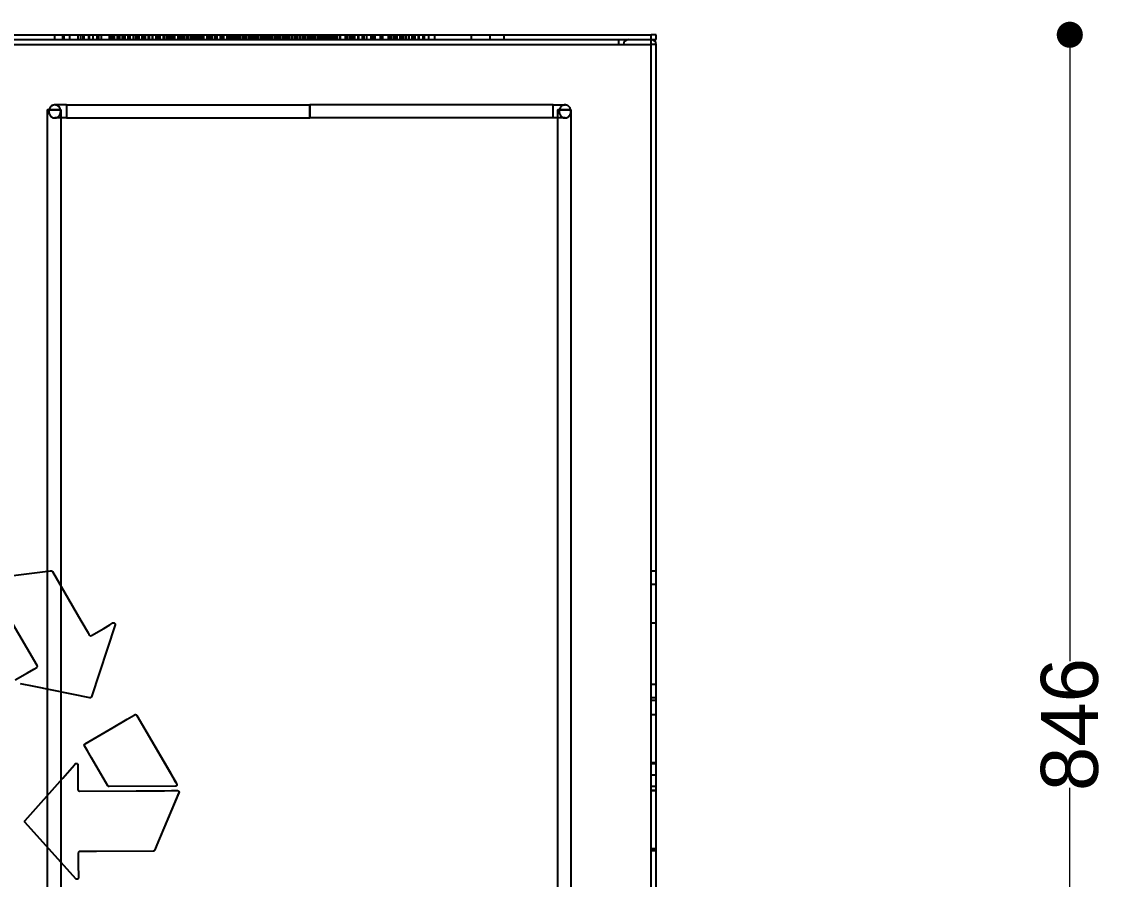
# Model space of a CAD drawing. Header units: millimetres. Extents: x 10366 to 13995, y 24552 to 29685.
# Drawn here: x 11576 to 12241, y 28283 to 28808 of the extents above; entities that cross this region are included whole.
import ezdxf

# ---------------------------------------------------------------- set-up
doc = ezdxf.new("R2010")
doc.units = ezdxf.units.MM
doc.header["$LTSCALE"] = 3
doc.layers.add('DomyÅ›lny', color=7, linetype='Continuous')
doc.styles.get("Standard").update_dxf_attribs({"font": 'arial.ttf'})
doc.dimstyles.new('MATEUSZ', dxfattribs={"dimtxt": 35, "dimasz": 16, "dimexe": 0.18, "dimexo": 0.0625, "dimgap": 0.09, "dimtad": 0, "dimdec": 0, "dimdsep": 46, "dimtxsty": 'Standard', "dimblk": 'DOT', "dimcen": 0.09, "dimse1": 1, "dimse2": 1, "dimadec": 0, "dimazin": 0, "dimtfac": 1, "dimtdec": 0, "dimtofl": 0, "dimtmove": 0, "dimatfit": 3, "dimfxl": 1, "dimtolj": 1, "dimtzin": 0, "dimlwd": 9, "dimlwe": 9, "dimarcsym": 0})

# ---------------------------------------------------------------- blocks, each defined once
blk = doc.blocks.new('_Dot')
at = {"color": 0, "linetype": 'ByBlock', "lineweight": -2}
blk.add_line((-0.5, 0), (-1, 0), dxfattribs=at)
at = {"color": 0, "linetype": 'ByBlock', "const_width": 0.5}
blk.add_lwpolyline([(-0.25, 0, 1), (0.25, 0, 1)], format="xyb", close=True, dxfattribs=at)
blk = doc.blocks.new('*D15')
at = {"color": 0, "lineweight": 9, "transparency": 16777216}
for p, q in [((12218.46, 28784.45), (12218.46, 28416.34)), ((12218.46, 27970.71), (12218.46, 28338.81))]:
    blk.add_line(p, q, dxfattribs=at)
at = {"layer": 'Defpoints', "color": 0, "transparency": 16777216}
for p in [(11964.96, 28800.45), (12218.46, 28800.45), (11964.96, 27954.71)]:
    blk.add_point(p, dxfattribs=at)
at = {"color": 0, "lineweight": 9, "transparency": 16777216, "xscale": 16, "yscale": 16, "zscale": 16}
for p, rotation in [((12218.46, 28800.45), 90), ((12218.46, 27954.71), 270)]:
    blk.add_blockref('_Dot', p, dxfattribs=dict(at, rotation=rotation))
at = {"color": 0, "transparency": 16777216, "insert": (12218.46, 28377.58), "char_height": 35, "attachment_point": 5, "rotation": 90}
blk.add_mtext('\\A1;846', dxfattribs=at)

msp = doc.modelspace()

# ---------------------------------------------------------------- linework, layer by layer
at = {"layer": 'DomyÅ›lny'}
for p, q in [((11193.96, 28800.45), (11961.96, 28800.45)), ((11193.96, 28797.45), (11961.96, 28797.45)), ((11596.37, 28797.45), (11596.37, 28800.45)), ((11601.22, 28797.45), (11601.22, 28800.45)), ((11602.13, 28797.45), (11602.13, 28800.45)), ((11605.68, 28797.45), (11605.68, 28800.45)), ((11610.73, 28797.45), (11610.73, 28800.45)), ((11612.39, 28797.45), (11612.39, 28800.45)), ((11613.46, 28800.45), (11613.46, 28797.45)), ((11614.28, 28797.45), (11614.28, 28800.45)), ((11617.14, 28797.45), (11617.14, 28800.45)), ((11617.58, 28797.45), (11617.58, 28800.45)), ((11619.77, 28800.45), (11619.77, 28797.45)), ((11622.44, 28797.45), (11622.44, 28800.45)), ((11623.42, 28797.45), (11623.42, 28800.45)), ((11624.91, 28797.45), (11624.91, 28800.45)), ((11629.83, 28797.45), (11629.83, 28800.45)), ((11630.27, 28797.45), (11630.27, 28800.45)), ((11631.29, 28797.45), (11631.29, 28800.45)), ((11632.44, 28797.45), (11632.44, 28800.45)), ((11632.65, 28797.45), (11632.65, 28800.45)), ((11632.97, 28797.45), (11632.97, 28800.45)), ((11634.83, 28797.45), (11634.83, 28800.45)), ((11635.13, 28797.45), (11635.13, 28800.45)), ((11635.21, 28797.45), (11635.21, 28800.45)), ((11636.03, 28797.45), (11636.03, 28800.45)), ((11636.2, 28797.45), (11636.2, 28800.45)), ((11637.81, 28797.45), (11637.81, 28800.45)), ((11639.02, 28797.45), (11639.02, 28800.45)), ((11639.41, 28797.45), (11639.41, 28800.45)), ((11639.58, 28797.45), (11639.58, 28800.45)), ((11641.41, 28797.45), (11641.41, 28800.45)), ((11642.57, 28797.45), (11642.57, 28800.45)), ((11644.63, 28797.45), (11644.63, 28800.45)), ((11644.91, 28797.45), (11644.91, 28800.45)), ((11646.29, 28797.45), (11646.29, 28800.45)), ((11646.74, 28797.45), (11646.74, 28800.45)), ((11647.37, 28800.45), (11647.37, 28797.45)), ((11648.18, 28797.45), (11648.18, 28800.45)), ((11650, 28797.45), (11650, 28800.45)), ((11650.19, 28797.45), (11650.19, 28800.45)), ((11650.96, 28797.45), (11650.96, 28800.45)), ((11651.48, 28797.45), (11651.48, 28800.45)), ((11651.75, 28797.45), (11651.75, 28800.45)), ((11651.95, 28797.45), (11651.95, 28800.45)), ((11653.67, 28800.45), (11653.67, 28797.45)), ((11653.86, 28797.45), (11653.86, 28800.45)), ((11654.45, 28797.45), (11654.45, 28800.45)), ((11656.34, 28797.45), (11656.34, 28800.45)), ((11656.56, 28797.45), (11656.56, 28800.45)), ((11658.42, 28797.45), (11658.42, 28800.45)), ((11659.35, 28797.45), (11659.35, 28800.45)), ((11659.51, 28797.45), (11659.51, 28800.45)), ((11660.09, 28797.45), (11660.09, 28800.45)), ((11660.23, 28797.45), (11660.23, 28800.45)), ((11660.98, 28797.45), (11660.98, 28800.45)), ((11662.97, 28797.45), (11662.97, 28800.45)), ((11663.64, 28797.45), (11663.64, 28800.45)), ((11665.05, 28797.45), (11665.05, 28800.45)), ((11665.88, 28797.45), (11665.88, 28800.45)), ((11666.46, 28797.45), (11666.46, 28800.45)), ((11666.87, 28797.45), (11666.87, 28800.45)), ((11667.96, 28797.45), (11667.96, 28800.45)), ((11668.49, 28797.45), (11668.49, 28800.45)), ((11668.54, 28797.45), (11668.54, 28800.45)), ((11669.82, 28797.45), (11669.82, 28800.45)), ((11670.01, 28797.45), (11670.01, 28800.45)), ((11672.04, 28797.45), (11672.04, 28800.45)), ((11672.33, 28797.45), (11672.33, 28800.45)), ((11672.96, 28797.45), (11672.96, 28800.45)), ((11673.4, 28797.45), (11673.4, 28800.45)), ((11674.31, 28797.45), (11674.31, 28800.45)), ((11674.49, 28797.45), (11674.49, 28800.45)), ((11675.66, 28797.45), (11675.66, 28800.45)), ((11676.1, 28797.45), (11676.1, 28800.45)), ((11677.54, 28797.45), (11677.54, 28800.45)), ((11677.64, 28797.45), (11677.64, 28800.45)), ((11678.04, 28797.45), (11678.04, 28800.45)), ((11679.64, 28797.45), (11679.64, 28800.45)), ((11680.56, 28797.45), (11680.56, 28800.45)), ((11681.31, 28797.45), (11681.31, 28800.45)), ((11682.47, 28797.45), (11682.47, 28800.45)), ((11682.91, 28797.45), (11682.91, 28800.45)), ((11684.01, 28797.45), (11684.01, 28800.45)), ((11684.56, 28797.45), (11684.56, 28800.45)), ((11685.64, 28800.45), (11685.64, 28797.45)), ((11685.67, 28797.45), (11685.67, 28800.45)), ((11686.22, 28797.45), (11686.22, 28800.45)), ((11686.46, 28797.45), (11686.46, 28800.45)), ((11687.3, 28797.45), (11687.3, 28800.45)), ((11687.54, 28797.45), (11687.54, 28800.45)), ((11687.67, 28797.45), (11687.67, 28800.45)), ((11689.76, 28797.45), (11689.76, 28800.45)), ((11690.73, 28797.45), (11690.73, 28800.45)), ((11691.53, 28800.45), (11691.53, 28797.45)), ((11692.93, 28797.45), (11692.93, 28800.45)), ((11694.61, 28797.45), (11694.61, 28800.45)), ((11695.01, 28797.45), (11695.01, 28800.45)), ((11695.86, 28797.45), (11695.86, 28800.45)), ((11697.86, 28797.45), (11697.86, 28800.45)), ((11698.56, 28797.45), (11698.56, 28800.45)), ((11699.62, 28797.45), (11699.62, 28800.45)), ((11699.73, 28797.45), (11699.73, 28800.45)), ((11700.01, 28797.45), (11700.01, 28800.45)), ((11702.08, 28797.45), (11702.08, 28800.45)), ((11702.7, 28797.45), (11702.7, 28800.45)), ((11703.68, 28797.45), (11703.68, 28800.45)), ((11704.71, 28797.45), (11704.71, 28800.45)), ((11704.8, 28797.45), (11704.8, 28800.45)), ((11705.72, 28797.45), (11705.72, 28800.45)), ((11706.92, 28797.45), (11706.92, 28800.45)), ((11707.38, 28797.45), (11707.38, 28800.45)), ((11708.5, 28797.45), (11708.5, 28800.45)), ((11709.3, 28797.45), (11709.3, 28800.45)), ((11709.74, 28797.45), (11709.74, 28800.45)), ((11710.49, 28797.45), (11710.49, 28800.45)), ((11711.75, 28797.45), (11711.75, 28800.45)), ((11712.78, 28797.45), (11712.78, 28800.45)), ((11714.08, 28797.45), (11714.08, 28800.45)), ((11714.13, 28797.45), (11714.13, 28800.45)), ((11715.27, 28800.45), (11715.27, 28797.45)), ((11716.22, 28797.45), (11716.22, 28800.45)), ((11716.31, 28797.45), (11716.31, 28800.45)), ((11716.85, 28797.45), (11716.85, 28800.45)), ((11717.81, 28797.45), (11717.81, 28800.45)), ((11718.23, 28797.45), (11718.23, 28800.45)), ((11719.26, 28797.45), (11719.26, 28800.45)), ((11719.92, 28797.45), (11719.92, 28800.45)), ((11719.98, 28797.45), (11719.98, 28800.45)), ((11721.15, 28797.45), (11721.15, 28800.45)), ((11721.22, 28797.45), (11721.22, 28800.45)), ((11722.74, 28797.45), (11722.74, 28800.45)), ((11723.49, 28797.45), (11723.49, 28800.45)), ((11724.07, 28797.45), (11724.07, 28800.45)), ((11724.9, 28797.45), (11724.9, 28800.45)), ((11725.13, 28797.45), (11725.13, 28800.45)), ((11725.45, 28797.45), (11725.45, 28800.45)), ((11726.29, 28797.45), (11726.29, 28800.45)), ((11726.86, 28797.45), (11726.86, 28800.45)), ((11727.42, 28797.45), (11727.42, 28800.45)), ((11727.73, 28797.45), (11727.73, 28800.45)), ((11728.39, 28797.45), (11728.39, 28800.45)), ((11728.68, 28797.45), (11728.68, 28800.45)), ((11728.89, 28797.45), (11728.89, 28800.45)), ((11729.59, 28797.45), (11729.59, 28800.45)), ((11731.09, 28797.45), (11731.09, 28800.45)), ((11732.02, 28797.45), (11732.02, 28800.45)), ((11732.64, 28800.45), (11732.64, 28797.45)), ((11732.96, 28797.45), (11732.96, 28800.45)), ((11733.92, 28797.45), (11733.92, 28800.45)), ((11734.68, 28797.45), (11734.68, 28800.45)), ((11734.69, 28797.45), (11734.69, 28800.45)), ((11736.09, 28797.45), (11736.09, 28800.45)), ((11736.45, 28797.45), (11736.45, 28800.45)), ((11737.52, 28797.45), (11737.52, 28800.45)), ((11738.76, 28797.45), (11738.76, 28800.45)), ((11739.59, 28797.45), (11739.59, 28800.45)), ((11740.28, 28797.45), (11740.28, 28800.45)), ((11740.34, 28797.45), (11740.34, 28800.45)), ((11741.85, 28797.45), (11741.85, 28800.45)), ((11743.36, 28797.45), (11743.36, 28800.45)), ((11743.89, 28797.45), (11743.89, 28800.45)), ((11744.17, 28797.45), (11744.17, 28800.45)), ((11744.7, 28797.45), (11744.7, 28800.45)), ((11745.33, 28797.45), (11745.33, 28800.45)), ((11746.71, 28797.45), (11746.71, 28800.45)), ((11748.19, 28797.45), (11748.19, 28800.45)), ((11748.63, 28797.45), (11748.63, 28800.45)), ((11748.73, 28797.45), (11748.73, 28800.45)), ((11749.6, 28797.45), (11749.6, 28800.45)), ((11750.26, 28797.45), (11750.26, 28800.45)), ((11751.74, 28797.45), (11751.74, 28800.45)), ((11752.28, 28797.45), (11752.28, 28800.45)), ((11752.55, 28797.45), (11752.55, 28800.45)), ((11753.24, 28797.45), (11753.24, 28800.45)), ((11753.49, 28797.45), (11753.49, 28800.45)), ((11753.93, 28797.45), (11753.93, 28800.45)), ((11754.47, 28797.45), (11754.47, 28800.45)), ((11754.73, 28797.45), (11754.73, 28800.45)), ((11755.91, 28797.45), (11755.91, 28800.45)), ((11757.3, 28797.45), (11757.3, 28800.45)), ((11757.67, 28797.45), (11757.67, 28800.45)), ((11757.89, 28797.45), (11757.89, 28800.45)), ((11758.28, 28797.45), (11758.28, 28800.45)), ((11759.03, 28797.45), (11759.03, 28800.45)), ((11759.97, 28797.45), (11759.97, 28800.45)), ((11760.81, 28797.45), (11760.81, 28800.45)), ((11761.1, 28797.45), (11761.1, 28800.45)), ((11761.55, 28797.45), (11761.55, 28800.45)), ((11762.58, 28797.45), (11762.58, 28800.45)), ((11763.27, 28797.45), (11763.27, 28800.45)), ((11763.36, 28797.45), (11763.36, 28800.45)), ((11764.25, 28797.45), (11764.25, 28800.45)), ((11764.58, 28797.45), (11764.58, 28800.45)), ((11764.86, 28797.45), (11764.86, 28800.45)), ((11766.18, 28797.45), (11766.18, 28800.45)), ((11766.82, 28797.45), (11766.82, 28800.45)), ((11767.92, 28797.45), (11767.92, 28800.45)), ((11769.04, 28797.45), (11769.04, 28800.45)), ((11769.64, 28797.45), (11769.64, 28800.45)), ((11771.36, 28797.45), (11771.36, 28800.45)), ((11771.56, 28797.45), (11771.56, 28800.45)), ((11774.46, 28797.45), (11774.46, 28800.45)), ((11775.68, 28797.45), (11775.68, 28800.45)), ((11775.92, 28797.45), (11775.92, 28800.45)), ((11777.41, 28797.45), (11777.41, 28800.45)), ((11778.25, 28797.45), (11778.25, 28800.45)), ((11778.56, 28797.45), (11778.56, 28800.45)), ((11779.38, 28797.45), (11779.38, 28800.45)), ((11780.25, 28797.45), (11780.25, 28800.45)), ((11782.31, 28797.45), (11782.31, 28800.45)), ((11782.77, 28797.45), (11782.77, 28800.45)), ((11784.94, 28797.45), (11784.94, 28800.45)), ((11785.47, 28797.45), (11785.47, 28800.45)), ((11786.01, 28797.45), (11786.01, 28800.45)), ((11787.71, 28797.45), (11787.71, 28800.45)), ((11790.31, 28797.45), (11790.31, 28800.45)), ((11791.41, 28797.45), (11791.41, 28800.45)), ((11791.91, 28797.45), (11791.91, 28800.45)), ((11792.72, 28797.45), (11792.72, 28800.45)), ((11796, 28797.45), (11796, 28800.45)), ((11796.44, 28797.45), (11796.44, 28800.45)), ((11797.41, 28797.45), (11797.41, 28800.45)), ((11800.9, 28797.45), (11800.9, 28800.45)), ((11801.65, 28797.45), (11801.65, 28800.45)), ((11802.5, 28797.45), (11802.5, 28800.45)), ((11803.98, 28797.45), (11803.98, 28800.45)), ((11805.2, 28797.45), (11805.2, 28800.45)), ((11806.24, 28797.45), (11806.24, 28800.45)), ((11808.01, 28797.45), (11808.01, 28800.45)), ((11808.85, 28797.45), (11808.85, 28800.45)), ((11809.79, 28797.45), (11809.79, 28800.45)), ((11810.04, 28797.45), (11810.04, 28800.45)), ((11811.56, 28797.45), (11811.56, 28800.45)), ((11811.89, 28797.45), (11811.89, 28800.45)), ((11813.59, 28797.45), (11813.59, 28800.45)), ((11815.44, 28797.45), (11815.44, 28800.45)), ((11816.04, 28797.45), (11816.04, 28800.45)), ((11817.21, 28797.45), (11817.21, 28800.45)), ((11819.19, 28797.45), (11819.19, 28800.45)), ((11819.59, 28797.45), (11819.59, 28800.45)), ((11822.11, 28797.45), (11822.11, 28800.45)), ((11822.86, 28797.45), (11822.86, 28800.45)), ((11825.56, 28797.45), (11825.56, 28800.45)), ((11829.23, 28797.45), (11829.23, 28800.45)), ((11851.71, 28797.45), (11851.71, 28800.45)), ((11863.17, 28797.45), (11863.17, 28800.45)), ((11871.71, 28797.45), (11871.71, 28800.45)), ((11961.96, 28797.45), (11961.96, 28800.45)), ((11964.96, 28797.45), (11964.96, 28800.45)), ((11218.96, 28794.45), (11961.96, 28794.45)), ((11961.96, 27960.71), (11961.96, 28794.45)), ((11964.96, 27960.71), (11964.96, 28794.45)), ((11603.61, 28757.45), (11752.73, 28757.45)), ((11901.86, 28757.45), (11752.73, 28757.45)), ((11591.99, 28471.56), (11591.99, 28754.45)), ((11599.99, 28754.45), (11599.99, 28462.67)), ((11603.61, 28749.45), (11752.73, 28749.45)), ((11901.86, 28749.45), (11752.73, 28749.45)), ((11904.73, 28054.45), (11904.73, 28754.45)), ((11912.73, 28754.45), (11912.73, 28054.45)), ((11591.99, 28399.24), (11591.99, 28471.56)), ((11961.96, 28471.82), (11964.96, 28471.82)), ((11961.96, 28463.73), (11964.96, 28463.73)), ((11599.99, 28462.67), (11599.99, 28397.63)), ((11961.96, 28439.92), (11964.96, 28439.92)), ((11591.99, 28334.34), (11591.99, 28399.24)), ((11599.99, 28397.63), (11599.99, 28343.41)), ((11964.96, 28402.15), (11961.96, 28402.15)), ((11964.96, 28394), (11961.96, 28394)), ((11961.96, 28392.43), (11964.96, 28392.43)), ((11961.96, 28383.66), (11964.96, 28383.66)), ((11961.96, 28354.4), (11964.96, 28354.4)), ((11961.96, 28353.8), (11964.96, 28353.8)), ((11599.99, 28343.41), (11599.99, 28293.27)), ((11964.96, 28346.64), (11961.96, 28346.64)), ((11964.96, 28339.58), (11961.96, 28339.58)), ((11961.96, 28337.4), (11964.96, 28337.4)), ((11961.96, 28337.07), (11964.96, 28337.07)), ((11591.99, 28302.18), (11591.99, 28334.34)), ((11591.99, 28054.45), (11591.99, 28302.18)), ((11964.96, 28301.29), (11961.96, 28301.29)), ((11964.96, 28300.12), (11961.96, 28300.12)), ((11599.99, 28293.27), (11599.99, 28054.45))]:
    msp.add_line(p, q, dxfattribs=at)
for points in [[(11941.96, 28797.45, 0), (11941.96, 28797.45, 0), (11941.96, 28797.45, 0), (11941.96, 28797.45, 0), (11941.96, 28797.45, 0), (11941.96, 28797.45, 0), (11941.96, 28797.45, 0), (11941.96, 28797.45, 0), (11941.96, 28797.45, 0), (11941.96, 28797.45, 0), (11941.96, 28797.45, 0), (11941.96, 28797.45, 0), (11941.96, 28797.45, 0), (11941.96, 28797.45, 0), (11941.96, 28797.43, 0), (11941.96, 28797.36, 0), (11941.96, 28797.08, 0), (11941.96, 28794.45, 0)], [(11964.96, 28800.45, 0), (11964.96, 28800.45, 0), (11964.96, 28800.45, 0), (11964.96, 28800.45, 0), (11964.96, 28800.45, 0), (11964.96, 28800.45, 0), (11964.96, 28800.45, 0), (11964.96, 28800.45, 0), (11964.96, 28800.45, 0), (11964.96, 28800.45, 0), (11964.96, 28800.45, 0), (11964.96, 28800.45, 0), (11964.95, 28800.45, 0), (11964.95, 28800.45, 0), (11964.94, 28800.45, 0), (11964.87, 28800.45, 0), (11964.59, 28800.45, 0), (11961.96, 28800.45, 0)], [(11961.96, 28797.45, 0), (11964.96, 28797.45, 0)], [(11961.96, 28794.45, 0), (11961.96, 28797.45, 0)], [(11964.96, 28794.45, 0), (11964.96, 28794.45, 0), (11964.96, 28794.45, 0), (11964.96, 28794.45, 0), (11964.96, 28794.45, 0), (11964.96, 28794.45, 0), (11964.96, 28794.45, 0), (11964.96, 28794.45, 0), (11964.96, 28794.45, 0), (11964.96, 28794.45, 0), (11964.96, 28794.45, 0), (11964.96, 28794.45, 0), (11964.95, 28794.45, 0), (11964.95, 28794.45, 0), (11964.94, 28794.45, 0), (11964.87, 28794.45, 0), (11964.59, 28794.45, 0), (11961.96, 28794.45, 0)], [(11596.36, 28757.45, 0), (11596.03, 28757.43, 0), (11595.7, 28757.38, 0), (11595.36, 28757.3, 0), (11595.03, 28757.17, 0), (11594.7, 28757, 0), (11594.38, 28756.8, 0), (11594.07, 28756.56, 0), (11593.8, 28756.28, 0), (11593.55, 28755.97, 0), (11593.33, 28755.64, 0), (11593.14, 28755.29, 0), (11592.99, 28754.92, 0), (11592.87, 28754.55, 0), (11592.79, 28754.18, 0), (11592.73, 28753.45, 0)], [(11596.36, 28749.45, 0), (11596.69, 28749.47, 0), (11597.02, 28749.52, 0), (11597.36, 28749.61, 0), (11597.7, 28749.73, 0), (11598.03, 28749.9, 0), (11598.34, 28750.1, 0), (11598.65, 28750.35, 0), (11598.92, 28750.62, 0), (11599.18, 28750.93, 0), (11599.4, 28751.26, 0), (11599.58, 28751.61, 0), (11599.73, 28751.98, 0), (11599.85, 28752.35, 0), (11599.93, 28752.72, 0), (11599.99, 28753.45, 0), (11599.93, 28754.18, 0), (11599.85, 28754.55, 0), (11599.73, 28754.92, 0), (11599.58, 28755.29, 0), (11599.4, 28755.64, 0), (11599.18, 28755.97, 0), (11598.92, 28756.28, 0), (11598.65, 28756.56, 0), (11598.34, 28756.8, 0), (11598.03, 28757, 0), (11597.7, 28757.17, 0), (11597.36, 28757.3, 0), (11597.02, 28757.38, 0), (11596.69, 28757.43, 0), (11596.36, 28757.45, 0)], [(11603.61, 28757.45, 0), (11596.36, 28757.45, 0)], [(11603.61, 28757.45, 0), (11603.61, 28757.45, 0), (11603.61, 28757.45, 0), (11603.61, 28757.45, 0), (11603.61, 28757.45, 0), (11603.61, 28757.45, 0), (11603.61, 28757.45, 0), (11603.61, 28757.45, 0), (11603.61, 28757.45, 0), (11603.61, 28757.45, 0), (11603.61, 28757.45, 0), (11603.61, 28757.45, 0), (11603.61, 28757.45, 0), (11603.61, 28757.44, 0), (11603.61, 28757.42, 0), (11603.61, 28757.33, 0), (11603.61, 28756.96, 0), (11603.61, 28753.45, 0)], [(11752.73, 28749.45, 0), (11752.73, 28749.45, 0), (11752.73, 28749.45, 0), (11752.73, 28749.45, 0), (11752.73, 28749.45, 0), (11752.73, 28749.45, 0), (11752.73, 28749.45, 0), (11752.73, 28749.45, 0), (11752.73, 28749.45, 0), (11752.73, 28749.45, 0), (11752.73, 28749.45, 0), (11752.73, 28749.45, 0), (11752.73, 28749.46, 0), (11752.73, 28749.48, 0), (11752.73, 28749.57, 0), (11752.73, 28749.94, 0), (11752.73, 28757.45, 0)], [(11752.73, 28757.45, 0), (11752.73, 28757.45, 0), (11752.73, 28757.45, 0), (11752.73, 28757.45, 0), (11752.73, 28757.45, 0), (11752.73, 28757.45, 0), (11752.73, 28757.45, 0), (11752.73, 28757.45, 0), (11752.73, 28757.45, 0), (11752.73, 28757.45, 0), (11752.73, 28757.45, 0), (11752.73, 28757.45, 0), (11752.73, 28757.44, 0), (11752.73, 28757.42, 0), (11752.73, 28757.33, 0), (11752.73, 28756.96, 0), (11752.73, 28749.45, 0)], [(11901.86, 28753.45, 0), (11901.86, 28757.45, 0)], [(11901.86, 28757.45, 0), (11909.11, 28757.45, 0)], [(11909.11, 28757.45, 0), (11908.78, 28757.43, 0), (11908.45, 28757.38, 0), (11908.11, 28757.3, 0), (11907.77, 28757.17, 0), (11907.44, 28757, 0), (11907.12, 28756.8, 0), (11906.82, 28756.56, 0), (11906.54, 28756.28, 0), (11906.29, 28755.97, 0), (11906.07, 28755.64, 0), (11905.89, 28755.29, 0), (11905.74, 28754.92, 0), (11905.62, 28754.55, 0), (11905.54, 28754.18, 0), (11905.48, 28753.45, 0), (11905.54, 28752.72, 0), (11905.62, 28752.35, 0), (11905.74, 28751.98, 0), (11905.89, 28751.61, 0), (11906.07, 28751.26, 0), (11906.29, 28750.93, 0), (11906.54, 28750.62, 0), (11906.82, 28750.35, 0), (11907.12, 28750.1, 0), (11907.44, 28749.9, 0), (11907.77, 28749.73, 0), (11908.11, 28749.61, 0), (11908.45, 28749.52, 0), (11908.78, 28749.47, 0), (11909.11, 28749.45, 0)], [(11912.73, 28753.45, 0), (11912.67, 28754.18, 0), (11912.59, 28754.55, 0), (11912.48, 28754.92, 0), (11912.33, 28755.29, 0), (11912.14, 28755.64, 0), (11911.92, 28755.97, 0), (11911.67, 28756.28, 0), (11911.39, 28756.56, 0), (11911.09, 28756.8, 0), (11910.77, 28757, 0), (11910.44, 28757.17, 0), (11910.11, 28757.3, 0), (11909.77, 28757.38, 0), (11909.43, 28757.43, 0), (11909.11, 28757.45, 0)], [(11592.73, 28753.45, 0), (11592.79, 28752.72, 0), (11592.87, 28752.35, 0), (11592.99, 28751.98, 0), (11593.14, 28751.61, 0), (11593.33, 28751.26, 0), (11593.55, 28750.93, 0), (11593.8, 28750.62, 0), (11594.07, 28750.35, 0), (11594.38, 28750.1, 0), (11594.7, 28749.9, 0), (11595.03, 28749.73, 0), (11595.36, 28749.61, 0), (11595.7, 28749.52, 0), (11596.03, 28749.47, 0), (11596.36, 28749.45, 0)], [(11603.61, 28749.45, 0), (11596.36, 28749.45, 0)], [(11603.61, 28753.45, 0), (11603.61, 28749.45, 0)], [(11901.86, 28749.45, 0), (11901.86, 28749.45, 0), (11901.86, 28749.45, 0), (11901.86, 28749.45, 0), (11901.86, 28749.45, 0), (11901.86, 28749.45, 0), (11901.86, 28749.45, 0), (11901.86, 28749.45, 0), (11901.86, 28749.45, 0), (11901.86, 28749.45, 0), (11901.86, 28749.45, 0), (11901.86, 28749.45, 0), (11901.86, 28749.46, 0), (11901.86, 28749.48, 0), (11901.86, 28749.57, 0), (11901.86, 28749.94, 0), (11901.86, 28753.45, 0)], [(11909.11, 28749.45, 0), (11909.11, 28749.45, 0), (11909.11, 28749.45, 0), (11909.11, 28749.45, 0), (11909.11, 28749.45, 0), (11909.11, 28749.45, 0), (11909.11, 28749.45, 0), (11909.11, 28749.45, 0), (11909.09, 28749.45, 0), (11909.01, 28749.45, 0), (11908.64, 28749.45, 0), (11907.13, 28749.45, 0), (11901.86, 28749.45, 0)], [(11909.11, 28749.45, 0), (11909.43, 28749.47, 0), (11909.77, 28749.52, 0), (11910.11, 28749.61, 0), (11910.44, 28749.73, 0), (11910.77, 28749.9, 0), (11911.09, 28750.1, 0), (11911.39, 28750.35, 0), (11911.67, 28750.62, 0), (11911.92, 28750.93, 0), (11912.14, 28751.26, 0), (11912.33, 28751.61, 0), (11912.48, 28751.98, 0), (11912.59, 28752.35, 0), (11912.67, 28752.72, 0), (11912.73, 28753.45, 0)], [(11555.93, 28467.11, 0), (11590.42, 28471.37, 0), (11592.58, 28471.63, 0), (11593.66, 28471.77, 0), (11593.93, 28471.8, 0), (11594.06, 28471.81, 0), (11594.2, 28471.81, 0), (11594.33, 28471.79, 0), (11594.46, 28471.75, 0), (11594.59, 28471.69, 0), (11594.7, 28471.61, 0), (11594.8, 28471.52, 0), (11594.89, 28471.41, 0), (11612.4, 28441.39, 0), (11616.78, 28433.88, 0), (11617.33, 28432.94, 0), (11617.6, 28432.47, 0), (11617.68, 28432.37, 0), (11617.77, 28432.27, 0), (11617.88, 28432.19, 0), (11618, 28432.12, 0), (11618.12, 28432.07, 0), (11618.25, 28432.04, 0), (11618.39, 28432.03, 0), (11618.52, 28432.04, 0), (11618.66, 28432.07, 0), (11618.78, 28432.11, 0), (11618.9, 28432.18, 0), (11626.41, 28436.56, 0), (11630.16, 28438.75, 0), (11632.04, 28439.84, 0), (11632.16, 28439.88, 0), (11632.3, 28439.91, 0), (11632.43, 28439.92, 0), (11632.57, 28439.91, 0), (11632.7, 28439.88, 0), (11632.83, 28439.82, 0), (11632.95, 28439.75, 0), (11633.06, 28439.67, 0), (11633.15, 28439.56, 0), (11633.23, 28439.45, 0), (11633.29, 28439.32, 0), (11633.33, 28439.19, 0), (11633.35, 28439.05, 0), (11633.35, 28438.92, 0), (11633.33, 28438.78, 0), (11633.29, 28438.65, 0), (11618.94, 28394.64, 0), (11618.89, 28394.51, 0), (11618.82, 28394.4, 0), (11618.74, 28394.29, 0), (11618.64, 28394.2, 0), (11618.53, 28394.13, 0), (11618.41, 28394.07, 0), (11618.28, 28394.02, 0), (11618.15, 28394, 0), (11618.01, 28394, 0), (11617.88, 28394.01, 0), (11583.81, 28400.89, 0), (11575.3, 28402.62, 0)], [(11572.18, 28404.92, 0), (11579.68, 28409.3, 0), (11583.43, 28411.49, 0), (11585.31, 28412.58, 0), (11585.41, 28412.67, 0), (11585.51, 28412.77, 0), (11585.59, 28412.88, 0), (11585.64, 28413.01, 0), (11585.69, 28413.14, 0), (11585.71, 28413.27, 0), (11585.71, 28413.41, 0), (11585.69, 28413.54, 0), (11585.65, 28413.67, 0), (11585.6, 28413.79, 0), (11568.08, 28443.81, 0)]]:
    msp.add_polyline3d(points, dxfattribs=at)
for points in [[(11595.99, 28754.45, 0), (11591.99, 28754.45, 0)], [(11595.99, 28754.45, 0), (11599.99, 28754.45, 0)], [(11908.73, 28754.45, 0), (11904.73, 28754.45, 0)], [(11908.73, 28754.45, 0), (11912.73, 28754.45, 0)], [(11629.68, 28339.58, 0), (11629.53, 28339.59, 0), (11629.38, 28339.63, 0), (11629.23, 28339.69, 0), (11629.1, 28339.78, 0), (11628.99, 28339.88, 0), (11628.89, 28340.01, 0), (11618.9, 28357.14, 0), (11616.4, 28361.43, 0), (11615.15, 28363.57, 0), (11614.53, 28364.64, 0), (11614.48, 28364.79, 0), (11614.46, 28364.95, 0), (11614.47, 28365.1, 0), (11614.5, 28365.25, 0), (11614.56, 28365.4, 0), (11614.63, 28365.53, 0), (11614.73, 28365.65, 0), (11614.85, 28365.75, 0), (11614.98, 28365.83, 0), (11632.11, 28375.82, 0), (11640.67, 28380.82, 0), (11644.96, 28383.32, 0), (11645.23, 28383.47, 0), (11645.36, 28383.55, 0), (11645.5, 28383.61, 0), (11645.65, 28383.65, 0), (11645.8, 28383.66, 0), (11645.96, 28383.64, 0), (11646.11, 28383.6, 0), (11646.25, 28383.54, 0), (11646.38, 28383.45, 0), (11646.44, 28383.4, 0), (11646.55, 28383.27, 0), (11646.63, 28383.14, 0), (11666.62, 28348.87, 0), (11669.87, 28343.31, 0), (11670.68, 28341.92, 0), (11671.08, 28341.23, 0), (11671.18, 28341.05, 0), (11671.21, 28340.95, 0), (11671.24, 28340.85, 0), (11671.25, 28340.75, 0), (11671.25, 28340.65, 0), (11671.24, 28340.55, 0), (11671.22, 28340.45, 0), (11671.18, 28340.36, 0), (11671.14, 28340.27, 0), (11671.09, 28340.18, 0), (11671.03, 28340.1, 0), (11670.97, 28340.03, 0), (11670.89, 28339.96, 0), (11670.81, 28339.9, 0), (11670.73, 28339.86, 0), (11670.63, 28339.82, 0), (11670.54, 28339.79, 0), (11670.44, 28339.77, 0), (11670.34, 28339.76, 0)], [(11629.68, 28339.58, 0), (11629.53, 28339.59, 0), (11629.38, 28339.63, 0), (11629.24, 28339.69, 0), (11629.11, 28339.77, 0), (11628.99, 28339.88, 0), (11628.9, 28340, 0), (11618.9, 28357.14, 0), (11616.4, 28361.42, 0), (11615.15, 28363.56, 0), (11614.54, 28364.63, 0), (11614.49, 28364.78, 0), (11614.47, 28364.93, 0), (11614.47, 28365.08, 0), (11614.5, 28365.23, 0), (11614.55, 28365.38, 0), (11614.62, 28365.51, 0), (11614.72, 28365.64, 0), (11614.84, 28365.74, 0), (11614.97, 28365.83, 0), (11632.11, 28375.83, 0), (11640.68, 28380.82, 0), (11644.96, 28383.32, 0), (11645.23, 28383.48, 0), (11645.36, 28383.55, 0), (11645.5, 28383.61, 0), (11645.65, 28383.65, 0), (11645.8, 28383.66, 0), (11645.95, 28383.64, 0), (11646.1, 28383.61, 0), (11646.25, 28383.54, 0), (11646.38, 28383.46, 0), (11646.49, 28383.35, 0), (11646.58, 28383.22, 0), (11666.58, 28348.95, 0), (11669.83, 28343.38, 0), (11670.64, 28341.98, 0), (11671.05, 28341.29, 0), (11671.15, 28341.12, 0), (11671.19, 28341.03, 0), (11671.22, 28340.93, 0), (11671.24, 28340.84, 0), (11671.25, 28340.74, 0), (11671.25, 28340.64, 0), (11671.24, 28340.54, 0), (11671.21, 28340.44, 0), (11671.18, 28340.35, 0), (11671.14, 28340.26, 0), (11671.09, 28340.17, 0), (11671.03, 28340.09, 0), (11670.96, 28340.02, 0), (11670.88, 28339.95, 0), (11670.8, 28339.89, 0), (11670.71, 28339.85, 0), (11670.61, 28339.81, 0), (11670.51, 28339.78, 0), (11670.41, 28339.77, 0), (11670.3, 28339.76, 0)], [(11578.22, 28317.49, 0), (11578.14, 28317.6, 0), (11578.07, 28317.72, 0), (11578.02, 28317.85, 0), (11577.99, 28317.98, 0), (11577.98, 28318.12, 0), (11577.99, 28318.26, 0), (11578.02, 28318.39, 0), (11578.07, 28318.51, 0), (11578.14, 28318.63, 0), (11578.22, 28318.74, 0), (11601.22, 28344.8, 0), (11606.96, 28351.32, 0), (11608.4, 28352.95, 0), (11608.76, 28353.35, 0), (11608.94, 28353.55, 0), (11609.04, 28353.63, 0), (11609.16, 28353.7, 0), (11609.28, 28353.75, 0), (11609.41, 28353.79, 0), (11609.54, 28353.8, 0), (11609.68, 28353.79, 0), (11609.81, 28353.77, 0), (11609.94, 28353.72, 0), (11610.07, 28353.66, 0), (11610.18, 28353.58, 0), (11610.28, 28353.48, 0), (11610.36, 28353.37, 0), (11610.43, 28353.24, 0), (11610.48, 28353.11, 0), (11610.5, 28352.97, 0), (11610.51, 28352.84, 0), (11610.55, 28344.15, 0), (11610.57, 28339.8, 0), (11610.58, 28337.63, 0), (11610.6, 28337.5, 0), (11610.65, 28337.37, 0), (11610.71, 28337.25, 0), (11610.78, 28337.14, 0), (11610.87, 28337.04, 0), (11610.98, 28336.96, 0), (11611.09, 28336.89, 0), (11611.22, 28336.84, 0), (11611.35, 28336.81, 0), (11611.48, 28336.79, 0), (11646.24, 28336.95, 0), (11663.62, 28337.03, 0), (11667.97, 28337.05, 0), (11670.14, 28337.06, 0), (11671.23, 28337.06, 0), (11671.5, 28337.06, 0), (11671.64, 28337.06, 0), (11671.77, 28337.05, 0), (11671.9, 28337.02, 0), (11672.03, 28336.97, 0), (11672.15, 28336.89, 0), (11672.25, 28336.81, 0), (11672.34, 28336.7, 0), (11672.42, 28336.59, 0), (11672.48, 28336.47, 0), (11672.52, 28336.33, 0), (11672.54, 28336.2, 0), (11672.54, 28336.06, 0), (11672.52, 28335.93, 0), (11672.48, 28335.8, 0), (11658.92, 28303.8, 0), (11658.07, 28301.8, 0), (11657.65, 28300.8, 0), (11657.54, 28300.55, 0), (11657.48, 28300.43, 0), (11657.41, 28300.31, 0), (11657.33, 28300.21, 0), (11657.22, 28300.13, 0), (11657.11, 28300.05, 0), (11656.99, 28300, 0), (11656.86, 28299.96, 0), (11656.73, 28299.94, 0), (11621.97, 28299.78, 0), (11613.28, 28299.74, 0), (11612.19, 28299.74, 0), (11611.65, 28299.74, 0), (11611.51, 28299.72, 0), (11611.38, 28299.69, 0), (11611.26, 28299.63, 0), (11611.14, 28299.56, 0), (11611.03, 28299.47, 0), (11610.94, 28299.37, 0), (11610.87, 28299.25, 0), (11610.81, 28299.13, 0), (11610.77, 28299, 0), (11610.75, 28298.86, 0), (11610.79, 28290.17, 0), (11610.81, 28285.83, 0), (11610.82, 28283.65, 0), (11610.81, 28283.52, 0), (11610.78, 28283.39, 0), (11610.74, 28283.26, 0), (11610.68, 28283.14, 0), (11610.6, 28283.04, 0), (11610.5, 28282.95, 0), (11610.4, 28282.87, 0), (11610.28, 28282.8, 0), (11610.16, 28282.76, 0), (11610.03, 28282.73, 0), (11609.89, 28282.71, 0), (11609.76, 28282.72, 0), (11609.62, 28282.75, 0), (11609.49, 28282.8, 0), (11609.37, 28282.87, 0), (11609.26, 28282.95, 0), (11609.17, 28283.05, 0)], [(11578.22, 28317.49, 0), (11578.14, 28317.6, 0), (11578.07, 28317.72, 0), (11578.02, 28317.84, 0), (11577.99, 28317.97, 0), (11577.98, 28318.11, 0), (11577.99, 28318.25, 0), (11578.02, 28318.38, 0), (11578.07, 28318.51, 0), (11578.13, 28318.63, 0), (11578.22, 28318.74, 0), (11601.22, 28344.8, 0), (11606.97, 28351.32, 0), (11608.41, 28352.95, 0), (11608.76, 28353.36, 0), (11608.94, 28353.55, 0), (11609.05, 28353.63, 0), (11609.16, 28353.7, 0), (11609.28, 28353.75, 0), (11609.41, 28353.79, 0), (11609.54, 28353.8, 0), (11609.68, 28353.79, 0), (11609.81, 28353.77, 0), (11609.94, 28353.72, 0), (11610.06, 28353.66, 0), (11610.17, 28353.58, 0), (11610.27, 28353.49, 0), (11610.36, 28353.38, 0), (11610.42, 28353.26, 0), (11610.47, 28353.13, 0), (11610.5, 28352.99, 0), (11610.51, 28352.85, 0), (11610.55, 28344.16, 0), (11610.57, 28339.82, 0), (11610.58, 28337.65, 0), (11610.6, 28337.52, 0), (11610.64, 28337.39, 0), (11610.7, 28337.27, 0), (11610.77, 28337.15, 0), (11610.86, 28337.05, 0), (11610.97, 28336.97, 0), (11611.08, 28336.9, 0), (11611.21, 28336.84, 0), (11611.34, 28336.81, 0), (11611.48, 28336.79, 0), (11646.24, 28336.95, 0), (11663.62, 28337.03, 0), (11667.97, 28337.05, 0), (11670.14, 28337.06, 0), (11671.23, 28337.06, 0), (11671.76, 28337.05, 0), (11671.89, 28337.02, 0), (11672.02, 28336.97, 0), (11672.13, 28336.9, 0), (11672.24, 28336.82, 0), (11672.33, 28336.72, 0), (11672.41, 28336.61, 0), (11672.47, 28336.49, 0), (11672.51, 28336.36, 0), (11672.54, 28336.22, 0), (11672.54, 28336.09, 0), (11672.52, 28335.95, 0), (11672.49, 28335.82, 0), (11658.93, 28303.81, 0), (11658.08, 28301.81, 0), (11657.65, 28300.81, 0), (11657.55, 28300.56, 0), (11657.49, 28300.44, 0), (11657.42, 28300.32, 0), (11657.33, 28300.22, 0), (11657.23, 28300.13, 0), (11657.12, 28300.06, 0), (11656.99, 28300, 0), (11656.86, 28299.96, 0), (11656.73, 28299.94, 0), (11621.97, 28299.78, 0), (11613.27, 28299.74, 0), (11612.19, 28299.74, 0), (11611.65, 28299.74, 0), (11611.52, 28299.72, 0), (11611.39, 28299.69, 0), (11611.26, 28299.64, 0), (11611.15, 28299.57, 0), (11611.04, 28299.48, 0), (11610.95, 28299.38, 0), (11610.87, 28299.27, 0), (11610.82, 28299.14, 0), (11610.78, 28299.01, 0), (11610.75, 28298.88, 0), (11610.79, 28290.18, 0), (11610.81, 28285.84, 0), (11610.82, 28283.67, 0), (11610.81, 28283.53, 0), (11610.79, 28283.41, 0), (11610.75, 28283.28, 0), (11610.69, 28283.16, 0), (11610.61, 28283.06, 0), (11610.52, 28282.96, 0), (11610.41, 28282.88, 0), (11610.29, 28282.81, 0), (11610.17, 28282.76, 0), (11610.03, 28282.73, 0), (11609.9, 28282.71, 0), (11609.76, 28282.72, 0), (11609.63, 28282.75, 0), (11609.5, 28282.8, 0), (11609.38, 28282.87, 0), (11609.27, 28282.95, 0), (11609.17, 28283.05, 0)]]:
    msp.add_polyline3d(points, close=True, dxfattribs=at)
for centre, start, end in [((11947.96, 28794.45), 90, 180), ((11961.96, 28794.45), 0, 90)]:
    msp.add_arc(centre, 3, start, end, dxfattribs=at)

# ---------------------------------------------------------------- dimensions: what is measured, and where the dimension line sits
dim = msp.add_linear_dim(base=(12218.46, 28800.45), p1=(11964.96, 27954.71), p2=(11964.96, 28800.45), angle=90, dimstyle='MATEUSZ')
dim.commit()
dim.dimension.update_dxf_attribs({"geometry": '*D15', "text_midpoint": (12218.46, 28377.58)})

doc.saveas('drawing.dxf')
